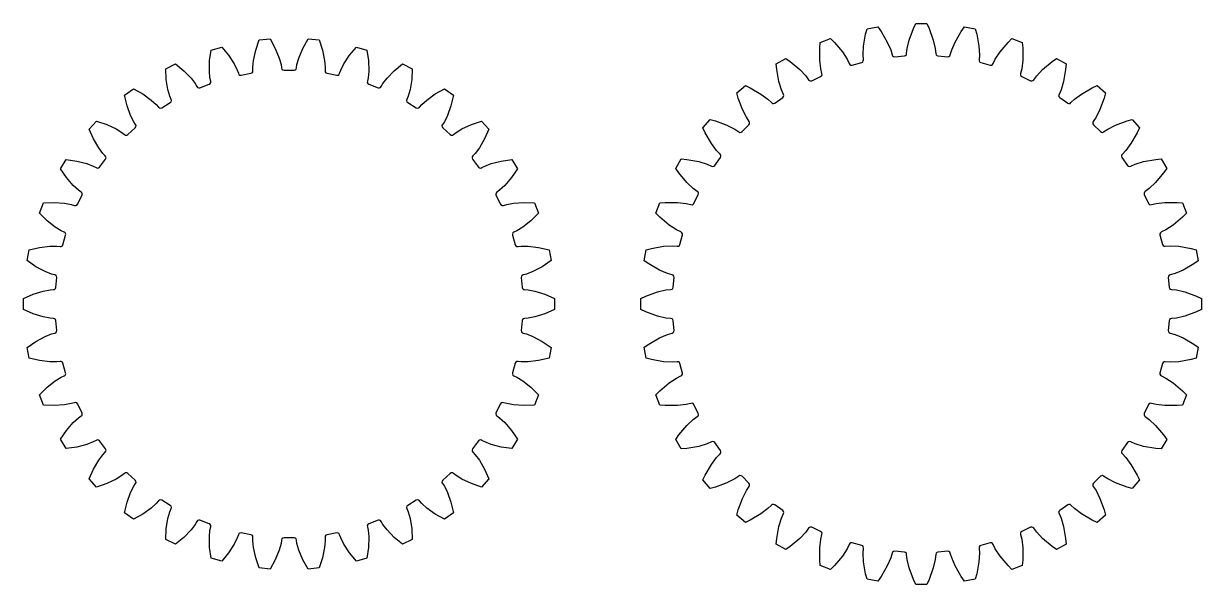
# Model space of a CAD drawing. Header units: metres. Extents: x 3906 to 4789, y 859 to 1465.
# Drawn here: x 4252.8 to 4316.7, y 859 to 889.5 of the extents above; entities that cross this region are included whole.
import ezdxf

# ---------------------------------------------------------------- set-up
doc = ezdxf.new("R2010")
doc.units = ezdxf.units.M

msp = doc.modelspace()

# ---------------------------------------------------------------- linework, layer by layer
at = {"layer": 'GROUP0'}
for p, q in [((4298.49, 888.889), (4298.567, 889.173)), ((4298.567, 889.173), (4299.159, 889.277)), ((4299.159, 889.277), (4299.328, 889.036)), ((4299.328, 889.036), (4299.665, 888.457)), ((4300.85, 888.557), (4301.082, 889.192)), ((4301.082, 889.192), (4301.206, 889.457)), ((4301.206, 889.457), (4301.807, 889.457)), ((4301.807, 889.457), (4301.931, 889.192)), ((4301.931, 889.192), (4302.161, 888.557)), ((4303.346, 888.457), (4303.683, 889.036)), ((4303.683, 889.036), (4303.851, 889.277)), ((4303.851, 889.277), (4304.444, 889.173)), ((4304.444, 889.173), (4304.52, 888.889)), ((4265.373, 888.011), (4265.555, 888.566)), ((4265.555, 888.566), (4266.15, 888.623)), ((4266.15, 888.623), (4266.432, 888.111)), ((4267.933, 888.111), (4268.215, 888.623)), ((4268.215, 888.623), (4268.81, 888.566)), ((4268.81, 888.566), (4268.992, 888.011)), ((4295.994, 888.144), (4296.018, 888.438)), ((4296.018, 888.438), (4296.585, 888.642)), ((4296.585, 888.642), (4296.793, 888.434)), ((4296.793, 888.434), (4297.225, 887.921)), ((4298.374, 888.229), (4298.49, 888.889)), ((4299.665, 888.457), (4299.849, 888.026)), ((4300.743, 888.102), (4300.85, 888.557)), ((4302.161, 888.557), (4302.267, 888.102)), ((4303.162, 888.026), (4303.346, 888.457)), ((4304.52, 888.889), (4304.639, 888.229)), ((4305.786, 887.921), (4306.22, 888.434)), ((4306.22, 888.434), (4306.426, 888.642)), ((4306.426, 888.642), (4306.993, 888.438)), ((4306.993, 888.438), (4307.017, 888.144)), ((4262.87, 887.447), (4262.948, 888.02)), ((4262.948, 888.02), (4263.525, 888.186)), ((4263.525, 888.186), (4263.894, 887.737)), ((4263.894, 887.737), (4264.205, 887.266)), ((4265.253, 887.462), (4265.373, 888.011)), ((4266.432, 888.111), (4266.65, 887.589)), ((4267.714, 887.589), (4267.933, 888.111)), ((4268.992, 888.011), (4269.111, 887.462)), ((4270.158, 887.266), (4270.468, 887.737)), ((4270.468, 887.737), (4270.839, 888.186)), ((4270.839, 888.186), (4271.414, 888.02)), ((4271.414, 888.02), (4271.493, 887.447)), ((4295.994, 887.471), (4295.994, 888.144)), ((4297.225, 887.921), (4297.48, 887.527)), ((4298.348, 887.761), (4298.374, 888.229)), ((4298.365, 887.49), (4298.348, 887.761)), ((4299.849, 888.026), (4299.925, 887.765)), ((4299.925, 887.765), (4299.948, 887.708)), ((4299.948, 887.708), (4300.001, 887.666)), ((4300.001, 887.666), (4300.065, 887.656)), ((4300.065, 887.656), (4300.596, 887.704)), ((4300.596, 887.704), (4300.657, 887.723)), ((4300.657, 887.723), (4300.7, 887.77)), ((4300.7, 887.77), (4300.715, 887.836)), ((4300.715, 887.836), (4300.743, 888.102)), ((4302.267, 888.102), (4302.298, 887.836)), ((4302.298, 887.836), (4302.31, 887.77)), ((4302.31, 887.77), (4302.353, 887.723)), ((4302.353, 887.723), (4302.416, 887.704)), ((4302.416, 887.704), (4302.946, 887.656)), ((4302.946, 887.656), (4303.012, 887.666)), ((4303.012, 887.666), (4303.062, 887.708)), ((4303.062, 887.708), (4303.086, 887.765)), ((4303.086, 887.765), (4303.162, 888.026)), ((4304.639, 888.229), (4304.662, 887.761)), ((4304.662, 887.761), (4304.646, 887.49)), ((4305.53, 887.527), (4305.786, 887.921)), ((4307.017, 888.144), (4307.019, 887.471)), ((4260.487, 887.01), (4261.025, 887.276)), ((4261.025, 887.276), (4261.472, 886.901)), ((4262.856, 886.882), (4262.87, 887.447)), ((4264.205, 887.266), (4264.371, 886.93)), ((4265.218, 887.086), (4265.253, 887.462)), ((4265.222, 886.907), (4265.218, 887.086)), ((4266.65, 887.589), (4266.752, 887.229)), ((4266.752, 887.229), (4266.781, 887.048)), ((4266.781, 887.048), (4266.799, 886.987)), ((4267.564, 886.987), (4267.584, 887.048)), ((4267.584, 887.048), (4267.613, 887.229)), ((4267.613, 887.229), (4267.714, 887.589)), ((4269.111, 887.462), (4269.147, 887.086)), ((4269.147, 887.086), (4269.141, 886.907)), ((4269.993, 886.93), (4270.158, 887.266)), ((4271.493, 887.447), (4271.507, 886.882)), ((4272.893, 886.901), (4273.338, 887.276)), ((4273.338, 887.276), (4273.876, 887.01)), ((4293.637, 887.267), (4294.159, 887.57)), ((4293.663, 886.973), (4293.637, 887.267)), ((4294.159, 887.57), (4294.398, 887.4)), ((4294.398, 887.4), (4294.915, 886.968)), ((4296.049, 887.007), (4295.994, 887.471)), ((4297.48, 887.527), (4297.601, 887.286)), ((4297.601, 887.286), (4297.635, 887.229)), ((4297.635, 887.229), (4297.692, 887.2)), ((4297.692, 887.2), (4297.758, 887.2)), ((4297.758, 887.2), (4298.273, 887.339)), ((4298.273, 887.339), (4298.33, 887.372)), ((4298.33, 887.372), (4298.363, 887.429)), ((4298.363, 887.429), (4298.365, 887.49)), ((4304.646, 887.49), (4304.648, 887.429)), ((4304.648, 887.429), (4304.681, 887.372)), ((4304.681, 887.372), (4304.741, 887.339)), ((4304.741, 887.339), (4305.255, 887.2)), ((4305.255, 887.2), (4305.319, 887.2)), ((4305.319, 887.2), (4305.375, 887.229)), ((4305.375, 887.229), (4305.411, 887.286)), ((4305.411, 887.286), (4305.53, 887.527)), ((4307.019, 887.471), (4306.962, 887.007)), ((4308.098, 886.968), (4308.612, 887.4)), ((4308.612, 887.4), (4308.851, 887.57)), ((4308.851, 887.57), (4309.376, 887.267)), ((4309.376, 887.267), (4309.347, 886.973)), ((4260.519, 886.427), (4260.487, 887.01)), ((4260.607, 885.873), (4260.519, 886.427)), ((4261.472, 886.901), (4261.863, 886.499)), ((4261.863, 886.499), (4262.087, 886.199)), ((4262.891, 886.508), (4262.856, 886.882)), ((4262.929, 886.327), (4262.891, 886.508)), ((4264.371, 886.93), (4264.432, 886.759)), ((4264.432, 886.759), (4264.463, 886.697)), ((4264.463, 886.697), (4264.517, 886.665)), ((4264.517, 886.665), (4264.582, 886.66)), ((4264.582, 886.66), (4265.117, 886.764)), ((4265.117, 886.764), (4265.177, 886.787)), ((4265.177, 886.787), (4265.215, 886.84)), ((4265.215, 886.84), (4265.222, 886.907)), ((4266.799, 886.987), (4266.846, 886.944)), ((4266.846, 886.944), (4266.911, 886.93)), ((4266.911, 886.93), (4267.454, 886.93)), ((4267.454, 886.93), (4267.518, 886.944)), ((4267.518, 886.944), (4267.564, 886.987)), ((4269.141, 886.907), (4269.148, 886.84)), ((4269.148, 886.84), (4269.186, 886.787)), ((4269.186, 886.787), (4269.246, 886.764)), ((4269.246, 886.764), (4269.782, 886.66)), ((4269.782, 886.66), (4269.845, 886.665)), ((4269.845, 886.665), (4269.9, 886.697)), ((4269.9, 886.697), (4269.931, 886.759)), ((4269.931, 886.759), (4269.993, 886.93)), ((4271.472, 886.508), (4271.434, 886.327)), ((4271.507, 886.882), (4271.472, 886.508)), ((4272.275, 886.199), (4272.502, 886.499)), ((4272.502, 886.499), (4272.893, 886.901)), ((4273.846, 886.427), (4273.758, 885.873)), ((4273.876, 887.01), (4273.846, 886.427)), ((4293.78, 886.314), (4293.663, 886.973)), ((4294.915, 886.968), (4295.235, 886.627)), ((4295.235, 886.627), (4295.394, 886.409)), ((4295.394, 886.409), (4295.437, 886.362)), ((4295.562, 886.356), (4296.046, 886.58)), ((4296.046, 886.58), (4296.098, 886.622)), ((4296.112, 886.746), (4296.049, 887.007)), ((4296.098, 886.622), (4296.122, 886.679)), ((4296.122, 886.679), (4296.112, 886.746)), ((4306.9, 886.746), (4306.891, 886.679)), ((4306.891, 886.679), (4306.914, 886.622)), ((4306.962, 887.007), (4306.9, 886.746)), ((4306.914, 886.622), (4306.964, 886.58)), ((4306.964, 886.58), (4307.448, 886.356)), ((4307.573, 886.362), (4307.616, 886.409)), ((4307.616, 886.409), (4307.775, 886.627)), ((4307.775, 886.627), (4308.098, 886.968)), ((4309.347, 886.973), (4309.231, 886.314)), ((4258.256, 885.564), (4258.733, 885.925)), ((4258.733, 885.925), (4259.241, 885.64)), ((4260.709, 885.512), (4260.607, 885.873)), ((4262.087, 886.199), (4262.179, 886.039)), ((4262.179, 886.039), (4262.22, 885.986)), ((4262.22, 885.986), (4262.28, 885.963)), ((4262.28, 885.963), (4262.343, 885.972)), ((4262.343, 885.972), (4262.851, 886.171)), ((4262.851, 886.171), (4262.906, 886.204)), ((4262.906, 886.204), (4262.935, 886.266)), ((4262.935, 886.266), (4262.929, 886.327)), ((4271.434, 886.327), (4271.43, 886.266)), ((4271.43, 886.266), (4271.459, 886.204)), ((4271.459, 886.204), (4271.513, 886.171)), ((4271.513, 886.171), (4272.019, 885.972)), ((4272.019, 885.972), (4272.084, 885.963)), ((4272.084, 885.963), (4272.143, 885.986)), ((4272.143, 885.986), (4272.183, 886.039)), ((4272.183, 886.039), (4272.275, 886.199)), ((4273.758, 885.873), (4273.653, 885.512)), ((4275.124, 885.64), (4275.63, 885.925)), ((4275.63, 885.925), (4276.107, 885.564)), ((4291.494, 885.702), (4291.957, 886.09)), ((4291.957, 886.09), (4292.222, 885.968)), ((4292.222, 885.968), (4292.805, 885.632)), ((4293.915, 885.864), (4293.78, 886.314)), ((4294.021, 885.617), (4293.915, 885.864)), ((4295.437, 886.362), (4295.498, 886.343)), ((4295.498, 886.343), (4295.562, 886.356)), ((4307.448, 886.356), (4307.512, 886.343)), ((4307.512, 886.343), (4307.573, 886.362)), ((4309.096, 885.864), (4308.989, 885.617)), ((4309.231, 886.314), (4309.096, 885.864)), ((4310.208, 885.632), (4310.789, 885.968)), ((4310.789, 885.968), (4311.057, 886.09)), ((4311.057, 886.09), (4311.517, 885.702)), ((4258.392, 884.995), (4258.256, 885.564)), ((4259.241, 885.64), (4259.7, 885.308)), ((4259.7, 885.308), (4259.977, 885.057)), ((4260.271, 884.886), (4260.734, 885.171)), ((4260.779, 885.341), (4260.709, 885.512)), ((4260.734, 885.171), (4260.779, 885.218)), ((4260.796, 885.28), (4260.779, 885.341)), ((4260.779, 885.218), (4260.796, 885.28)), ((4273.585, 885.341), (4273.569, 885.28)), ((4273.569, 885.28), (4273.585, 885.218)), ((4273.653, 885.512), (4273.585, 885.341)), ((4273.585, 885.218), (4273.63, 885.171)), ((4273.63, 885.171), (4274.091, 884.886)), ((4274.386, 885.057), (4274.663, 885.308)), ((4274.663, 885.308), (4275.124, 885.64)), ((4276.107, 885.564), (4275.973, 884.995)), ((4291.572, 885.418), (4291.494, 885.702)), ((4291.8, 884.787), (4291.572, 885.418)), ((4292.805, 885.632), (4293.18, 885.351)), ((4293.18, 885.351), (4293.374, 885.166)), ((4293.374, 885.166), (4293.426, 885.124)), ((4293.426, 885.124), (4293.491, 885.115)), ((4293.491, 885.115), (4293.55, 885.138)), ((4293.55, 885.138), (4293.986, 885.447)), ((4293.986, 885.447), (4294.031, 885.493)), ((4294.043, 885.555), (4294.021, 885.617)), ((4294.031, 885.493), (4294.043, 885.555)), ((4308.989, 885.617), (4308.968, 885.555)), ((4308.968, 885.555), (4308.982, 885.493)), ((4308.982, 885.493), (4309.025, 885.447)), ((4309.025, 885.447), (4309.461, 885.138)), ((4309.461, 885.138), (4309.523, 885.115)), ((4309.523, 885.115), (4309.587, 885.124)), ((4309.587, 885.124), (4309.636, 885.166)), ((4309.636, 885.166), (4309.83, 885.351)), ((4309.83, 885.351), (4310.208, 885.632)), ((4311.441, 885.418), (4311.211, 884.787)), ((4311.517, 885.702), (4311.441, 885.418)), ((4258.582, 884.464), (4258.392, 884.995)), ((4258.747, 884.132), (4258.582, 884.464)), ((4259.977, 885.057), (4260.095, 884.919)), ((4260.095, 884.919), (4260.145, 884.877)), ((4260.145, 884.877), (4260.21, 884.862)), ((4260.21, 884.862), (4260.271, 884.886)), ((4274.091, 884.886), (4274.154, 884.862)), ((4274.154, 884.862), (4274.217, 884.877)), ((4274.217, 884.877), (4274.267, 884.919)), ((4274.267, 884.919), (4274.386, 885.057)), ((4275.783, 884.464), (4275.616, 884.132)), ((4275.973, 884.995), (4275.783, 884.464)), ((4292.013, 884.37), (4291.8, 884.787)), ((4311.211, 884.787), (4311, 884.37)), ((4256.326, 883.73), (4256.732, 884.17)), ((4256.732, 884.17), (4257.282, 883.986)), ((4257.282, 883.986), (4257.795, 883.748)), ((4258.85, 883.975), (4258.747, 884.132)), ((4258.834, 883.8), (4258.872, 883.852)), ((4258.877, 883.919), (4258.85, 883.975)), ((4258.872, 883.852), (4258.877, 883.919)), ((4275.515, 883.975), (4275.486, 883.919)), ((4275.486, 883.919), (4275.491, 883.852)), ((4275.491, 883.852), (4275.529, 883.8)), ((4275.616, 884.132), (4275.515, 883.975)), ((4276.57, 883.748), (4277.082, 883.986)), ((4277.082, 883.986), (4277.634, 884.17)), ((4277.634, 884.17), (4278.037, 883.73)), ((4289.657, 883.791), (4290.043, 884.251)), ((4290.043, 884.251), (4290.328, 884.175)), ((4290.328, 884.175), (4290.958, 883.948)), ((4290.958, 883.948), (4291.378, 883.734)), ((4291.778, 883.592), (4292.155, 883.967)), ((4292.16, 884.147), (4292.013, 884.37)), ((4292.155, 883.967), (4292.189, 884.024)), ((4292.191, 884.09), (4292.16, 884.147)), ((4292.189, 884.024), (4292.191, 884.09)), ((4310.85, 884.147), (4310.819, 884.09)), ((4310.819, 884.09), (4310.821, 884.024)), ((4310.821, 884.024), (4310.855, 883.967)), ((4311, 884.37), (4310.85, 884.147)), ((4310.855, 883.967), (4311.232, 883.592)), ((4311.632, 883.734), (4312.053, 883.948)), ((4312.053, 883.948), (4312.683, 884.175)), ((4312.683, 884.175), (4312.968, 884.251)), ((4312.968, 884.251), (4313.356, 883.791)), ((4256.563, 883.198), (4256.326, 883.73)), ((4256.849, 882.71), (4256.563, 883.198)), ((4257.795, 883.748), (4258.111, 883.549)), ((4258.111, 883.549), (4258.254, 883.435)), ((4258.254, 883.435), (4258.312, 883.402)), ((4258.312, 883.402), (4258.375, 883.402)), ((4258.375, 883.402), (4258.431, 883.435)), ((4258.431, 883.435), (4258.834, 883.8)), ((4275.529, 883.8), (4275.932, 883.435)), ((4275.932, 883.435), (4275.989, 883.402)), ((4275.989, 883.402), (4276.053, 883.402)), ((4276.053, 883.402), (4276.109, 883.435)), ((4276.109, 883.435), (4276.252, 883.549)), ((4276.252, 883.549), (4276.57, 883.748)), ((4277.801, 883.198), (4277.516, 882.71)), ((4278.037, 883.73), (4277.801, 883.198)), ((4289.782, 883.526), (4289.657, 883.791)), ((4290.116, 882.943), (4289.782, 883.526)), ((4291.378, 883.734), (4291.601, 883.587)), ((4291.601, 883.587), (4291.657, 883.554)), ((4291.657, 883.554), (4291.724, 883.559)), ((4291.724, 883.559), (4291.778, 883.592)), ((4311.232, 883.592), (4311.289, 883.559)), ((4311.289, 883.559), (4311.353, 883.554)), ((4311.353, 883.554), (4311.41, 883.587)), ((4311.41, 883.587), (4311.632, 883.734)), ((4313.23, 883.526), (4312.894, 882.943)), ((4313.356, 883.791), (4313.23, 883.526)), ((4257.076, 882.411), (4256.849, 882.71)), ((4277.516, 882.71), (4277.29, 882.411)), ((4290.399, 882.567), (4290.116, 882.943)), ((4290.584, 882.373), (4290.399, 882.567)), ((4312.614, 882.567), (4312.429, 882.373)), ((4312.894, 882.943), (4312.614, 882.567)), ((4254.769, 881.571), (4255.084, 882.084)), ((4255.084, 882.084), (4255.66, 881.998)), ((4255.66, 881.998), (4256.206, 881.861)), ((4256.893, 881.666), (4257.22, 882.103)), ((4257.202, 882.278), (4257.076, 882.411)), ((4257.24, 882.226), (4257.202, 882.278)), ((4257.22, 882.103), (4257.246, 882.164)), ((4257.246, 882.164), (4257.24, 882.226)), ((4277.125, 882.226), (4277.117, 882.164)), ((4277.117, 882.164), (4277.143, 882.103)), ((4277.163, 882.278), (4277.125, 882.226)), ((4277.143, 882.103), (4277.47, 881.666)), ((4277.29, 882.411), (4277.163, 882.278)), ((4278.159, 881.861), (4278.706, 881.998)), ((4278.706, 881.998), (4279.28, 882.084)), ((4279.28, 882.084), (4279.595, 881.571)), ((4288.177, 881.586), (4288.478, 882.113)), ((4288.478, 882.113), (4288.772, 882.084)), ((4288.772, 882.084), (4289.434, 881.966)), ((4289.434, 881.966), (4289.884, 881.833)), ((4290.304, 881.761), (4290.609, 882.198)), ((4290.624, 882.321), (4290.584, 882.373)), ((4290.609, 882.198), (4290.633, 882.259)), ((4290.633, 882.259), (4290.624, 882.321)), ((4312.389, 882.321), (4312.38, 882.259)), ((4312.38, 882.259), (4312.403, 882.198)), ((4312.429, 882.373), (4312.389, 882.321)), ((4312.403, 882.198), (4312.709, 881.761)), ((4313.128, 881.833), (4313.577, 881.966)), ((4313.577, 881.966), (4314.238, 882.084)), ((4314.238, 882.084), (4314.533, 882.113)), ((4314.533, 882.113), (4314.833, 881.586)), ((4255.098, 881.097), (4254.769, 881.571)), ((4256.206, 881.861), (4256.556, 881.723)), ((4256.556, 881.723), (4256.717, 881.639)), ((4256.717, 881.639), (4256.779, 881.614)), ((4256.779, 881.614), (4256.843, 881.628)), ((4256.843, 881.628), (4256.893, 881.666)), ((4277.47, 881.666), (4277.52, 881.628)), ((4277.52, 881.628), (4277.587, 881.614)), ((4277.587, 881.614), (4277.646, 881.639)), ((4277.646, 881.639), (4277.81, 881.723)), ((4277.81, 881.723), (4278.159, 881.861)), ((4279.595, 881.571), (4279.265, 881.097)), ((4288.348, 881.35), (4288.177, 881.586)), ((4288.78, 880.832), (4288.348, 881.35)), ((4289.884, 881.833), (4290.128, 881.724)), ((4290.128, 881.724), (4290.19, 881.704)), ((4290.19, 881.704), (4290.254, 881.719)), ((4290.254, 881.719), (4290.304, 881.761)), ((4312.709, 881.761), (4312.757, 881.719)), ((4312.757, 881.719), (4312.821, 881.704)), ((4312.821, 881.704), (4312.882, 881.724)), ((4312.882, 881.724), (4313.128, 881.833)), ((4314.662, 881.35), (4314.234, 880.832)), ((4314.833, 881.586), (4314.662, 881.35)), ((4255.468, 880.666), (4255.098, 881.097)), ((4255.745, 880.415), (4255.468, 880.666)), ((4278.895, 880.666), (4278.618, 880.415)), ((4279.265, 881.097), (4278.895, 880.666)), ((4289.121, 880.509), (4288.78, 880.832)), ((4314.234, 880.832), (4313.889, 880.509)), ((4255.703, 879.651), (4255.945, 880.14)), ((4255.896, 880.31), (4255.745, 880.415)), ((4255.942, 880.263), (4255.896, 880.31)), ((4255.959, 880.201), (4255.942, 880.263)), ((4255.945, 880.14), (4255.959, 880.201)), ((4278.42, 880.263), (4278.405, 880.201)), ((4278.405, 880.201), (4278.419, 880.14)), ((4278.419, 880.14), (4278.66, 879.651)), ((4278.469, 880.31), (4278.42, 880.263)), ((4278.618, 880.415), (4278.469, 880.31)), ((4289.337, 880.353), (4289.121, 880.509)), ((4289.168, 879.7), (4289.394, 880.183)), ((4289.387, 880.311), (4289.337, 880.353)), ((4289.405, 880.249), (4289.387, 880.311)), ((4289.394, 880.183), (4289.405, 880.249)), ((4313.627, 880.311), (4313.605, 880.249)), ((4313.605, 880.249), (4313.619, 880.183)), ((4313.619, 880.183), (4313.845, 879.7)), ((4313.674, 880.353), (4313.627, 880.311)), ((4313.889, 880.509), (4313.674, 880.353)), ((4253.631, 879.168), (4253.849, 879.727)), ((4253.849, 879.727), (4254.429, 879.751)), ((4254.429, 879.751), (4254.993, 879.713)), ((4254.993, 879.713), (4255.362, 879.646)), ((4255.362, 879.646), (4255.538, 879.59)), ((4255.538, 879.59), (4255.601, 879.58)), ((4255.601, 879.58), (4255.66, 879.604)), ((4255.66, 879.604), (4255.703, 879.651)), ((4278.66, 879.651), (4278.704, 879.604)), ((4278.704, 879.604), (4278.763, 879.58)), ((4278.763, 879.58), (4278.828, 879.59)), ((4278.828, 879.59), (4279.003, 879.646)), ((4279.003, 879.646), (4279.37, 879.713)), ((4279.37, 879.713), (4279.934, 879.751)), ((4279.934, 879.751), (4280.516, 879.727)), ((4280.516, 879.727), (4280.732, 879.168)), ((4287.103, 879.164), (4287.31, 879.727)), ((4287.31, 879.727), (4287.603, 879.751)), ((4287.603, 879.751), (4288.277, 879.756)), ((4288.277, 879.756), (4288.741, 879.7)), ((4288.741, 879.7), (4289.002, 879.637)), ((4289.002, 879.637), (4289.066, 879.628)), ((4289.066, 879.628), (4289.128, 879.652)), ((4289.128, 879.652), (4289.168, 879.7)), ((4313.845, 879.7), (4313.885, 879.652)), ((4313.885, 879.652), (4313.944, 879.628)), ((4313.944, 879.628), (4314.008, 879.637)), ((4314.008, 879.637), (4314.269, 879.7)), ((4314.269, 879.7), (4314.736, 879.756)), ((4314.736, 879.756), (4315.408, 879.751)), ((4315.408, 879.751), (4315.701, 879.727)), ((4315.701, 879.727), (4315.907, 879.164)), ((4254.046, 878.759), (4253.631, 879.168)), ((4254.487, 878.404), (4254.046, 878.759)), ((4280.319, 878.759), (4279.878, 878.404)), ((4280.732, 879.168), (4280.319, 878.759)), ((4287.313, 878.955), (4287.103, 879.164)), ((4287.828, 878.523), (4287.313, 878.955)), ((4315.698, 878.955), (4315.184, 878.523)), ((4315.907, 879.164), (4315.698, 878.955)), ((4254.804, 878.209), (4254.487, 878.404)), ((4254.971, 878.134), (4254.804, 878.209)), ((4255.025, 878.095), (4254.971, 878.134)), ((4255.055, 878.039), (4255.025, 878.095)), ((4279.339, 878.095), (4279.307, 878.039)), ((4279.394, 878.134), (4279.339, 878.095)), ((4279.559, 878.209), (4279.394, 878.134)), ((4279.878, 878.404), (4279.559, 878.209)), ((4288.22, 878.267), (4287.828, 878.523)), ((4288.459, 878.149), (4288.22, 878.267)), ((4288.516, 878.111), (4288.459, 878.149)), ((4288.547, 878.054), (4288.516, 878.111)), ((4314.494, 878.111), (4314.463, 878.054)), ((4314.551, 878.149), (4314.494, 878.111)), ((4314.791, 878.267), (4314.551, 878.149)), ((4315.184, 878.523), (4314.791, 878.267)), ((4254.874, 877.394), (4254.904, 877.451)), ((4254.904, 877.451), (4255.053, 877.972)), ((4255.053, 877.972), (4255.055, 878.039)), ((4279.307, 878.039), (4279.311, 877.972)), ((4279.311, 877.972), (4279.461, 877.451)), ((4279.461, 877.451), (4279.492, 877.394)), ((4288.376, 877.418), (4288.407, 877.475)), ((4288.407, 877.475), (4288.544, 877.992)), ((4288.544, 877.992), (4288.547, 878.054)), ((4314.463, 878.054), (4314.466, 877.992)), ((4314.466, 877.992), (4314.603, 877.475)), ((4314.603, 877.475), (4314.634, 877.418)), ((4252.958, 876.593), (4253.067, 877.181)), ((4253.067, 877.181), (4253.634, 877.314)), ((4253.634, 877.314), (4254.195, 877.38)), ((4254.195, 877.38), (4254.569, 877.38)), ((4254.569, 877.38), (4254.75, 877.361)), ((4254.75, 877.361), (4254.816, 877.361)), ((4254.816, 877.361), (4254.874, 877.394)), ((4279.492, 877.394), (4279.547, 877.361)), ((4279.547, 877.361), (4279.614, 877.361)), ((4279.614, 877.361), (4279.794, 877.38)), ((4279.794, 877.38), (4280.168, 877.38)), ((4280.168, 877.38), (4280.731, 877.314)), ((4280.731, 877.314), (4281.298, 877.181)), ((4281.298, 877.181), (4281.407, 876.593)), ((4286.468, 876.588), (4286.572, 877.181)), ((4286.572, 877.181), (4286.859, 877.257)), ((4286.859, 877.257), (4287.521, 877.375)), ((4287.521, 877.375), (4287.987, 877.399)), ((4287.987, 877.399), (4288.255, 877.38)), ((4288.255, 877.38), (4288.322, 877.384)), ((4288.322, 877.384), (4288.376, 877.418)), ((4314.634, 877.418), (4314.691, 877.384)), ((4314.691, 877.384), (4314.755, 877.38)), ((4314.755, 877.38), (4315.023, 877.399)), ((4315.023, 877.399), (4315.493, 877.375)), ((4315.493, 877.375), (4316.154, 877.257)), ((4316.154, 877.257), (4316.439, 877.181)), ((4316.439, 877.181), (4316.543, 876.588)), ((4253.438, 876.266), (4252.958, 876.593)), ((4253.937, 876), (4253.438, 876.266)), ((4280.925, 876.266), (4280.427, 876)), ((4281.407, 876.593), (4280.925, 876.266)), ((4286.71, 876.418), (4286.468, 876.588)), ((4287.293, 876.081), (4286.71, 876.418)), ((4316.301, 876.418), (4315.72, 876.081)), ((4316.543, 876.588), (4316.301, 876.418)), ((4254.286, 875.868), (4253.937, 876)), ((4254.463, 875.82), (4254.286, 875.868)), ((4254.525, 875.796), (4254.463, 875.82)), ((4254.522, 875.141), (4254.572, 875.682)), ((4254.564, 875.744), (4254.525, 875.796)), ((4254.572, 875.682), (4254.564, 875.744)), ((4279.798, 875.744), (4279.793, 875.682)), ((4279.793, 875.682), (4279.841, 875.141)), ((4279.839, 875.796), (4279.798, 875.744)), ((4279.9, 875.82), (4279.839, 875.796)), ((4280.079, 875.868), (4279.9, 875.82)), ((4280.427, 876), (4280.079, 875.868)), ((4287.724, 875.896), (4287.293, 876.081)), ((4287.98, 875.821), (4287.724, 875.896)), ((4288.042, 875.797), (4287.98, 875.821)), ((4288.082, 875.749), (4288.042, 875.797)), ((4288.044, 875.152), (4288.092, 875.682)), ((4288.092, 875.682), (4288.082, 875.749)), ((4314.93, 875.749), (4314.921, 875.682)), ((4314.921, 875.682), (4314.967, 875.152)), ((4314.971, 875.797), (4314.93, 875.749)), ((4315.03, 875.821), (4314.971, 875.797)), ((4315.289, 875.896), (4315.03, 875.821)), ((4315.72, 876.081), (4315.289, 875.896)), ((4253.299, 874.772), (4253.84, 874.943)), ((4253.84, 874.943), (4254.206, 875.009)), ((4254.206, 875.009), (4254.39, 875.023)), ((4254.39, 875.023), (4254.454, 875.032)), ((4254.454, 875.032), (4254.504, 875.075)), ((4254.504, 875.075), (4254.522, 875.141)), ((4279.841, 875.141), (4279.862, 875.075)), ((4279.862, 875.075), (4279.911, 875.032)), ((4279.911, 875.032), (4279.975, 875.023)), ((4279.975, 875.023), (4280.157, 875.009)), ((4280.157, 875.009), (4280.525, 874.943)), ((4280.525, 874.943), (4281.064, 874.772)), ((4286.558, 874.668), (4287.189, 874.896)), ((4287.189, 874.896), (4287.646, 875.005)), ((4287.646, 875.005), (4287.912, 875.033)), ((4287.912, 875.033), (4287.976, 875.048)), ((4287.976, 875.048), (4288.023, 875.09)), ((4288.023, 875.09), (4288.044, 875.152)), ((4314.967, 875.152), (4314.987, 875.09)), ((4314.987, 875.09), (4315.034, 875.048)), ((4315.034, 875.048), (4315.099, 875.033)), ((4315.099, 875.033), (4315.365, 875.005)), ((4315.365, 875.005), (4315.822, 874.896)), ((4315.822, 874.896), (4316.456, 874.668)), ((4252.768, 874.54), (4253.299, 874.772)), ((4252.768, 873.942), (4252.768, 874.54)), ((4281.064, 874.772), (4281.598, 874.54)), ((4281.598, 874.54), (4281.598, 873.942)), ((4286.29, 874.545), (4286.558, 874.668)), ((4286.29, 873.942), (4286.29, 874.545)), ((4316.456, 874.668), (4316.721, 874.545)), ((4316.721, 874.545), (4316.721, 873.942)), ((4253.299, 873.71), (4252.768, 873.942)), ((4253.84, 873.539), (4253.299, 873.71)), ((4281.064, 873.71), (4280.525, 873.539)), ((4281.598, 873.942), (4281.064, 873.71)), ((4286.558, 873.82), (4286.29, 873.942)), ((4287.189, 873.587), (4286.558, 873.82)), ((4316.456, 873.82), (4315.822, 873.587)), ((4316.721, 873.942), (4316.456, 873.82)), ((4254.206, 873.468), (4253.84, 873.539)), ((4254.39, 873.458), (4254.206, 873.468)), ((4254.454, 873.443), (4254.39, 873.458)), ((4254.504, 873.401), (4254.454, 873.443)), ((4254.522, 873.34), (4254.504, 873.401)), ((4254.572, 872.8), (4254.522, 873.34)), ((4279.841, 873.34), (4279.793, 872.8)), ((4279.862, 873.401), (4279.841, 873.34)), ((4279.911, 873.443), (4279.862, 873.401)), ((4279.975, 873.458), (4279.911, 873.443)), ((4280.157, 873.468), (4279.975, 873.458)), ((4280.525, 873.539), (4280.157, 873.468)), ((4287.646, 873.477), (4287.189, 873.587)), ((4287.912, 873.45), (4287.646, 873.477)), ((4287.976, 873.435), (4287.912, 873.45)), ((4288.023, 873.392), (4287.976, 873.435)), ((4288.044, 873.331), (4288.023, 873.392)), ((4288.092, 872.8), (4288.044, 873.331)), ((4314.967, 873.331), (4314.921, 872.8)), ((4314.987, 873.392), (4314.967, 873.331)), ((4315.034, 873.435), (4314.987, 873.392)), ((4315.099, 873.45), (4315.034, 873.435)), ((4315.365, 873.477), (4315.099, 873.45)), ((4315.822, 873.587), (4315.365, 873.477)), ((4253.438, 872.212), (4253.937, 872.477)), ((4253.937, 872.477), (4254.286, 872.614)), ((4254.286, 872.614), (4254.463, 872.657)), ((4254.463, 872.657), (4254.525, 872.68)), ((4254.525, 872.68), (4254.564, 872.733)), ((4254.564, 872.733), (4254.572, 872.8)), ((4279.793, 872.8), (4279.798, 872.733)), ((4279.798, 872.733), (4279.839, 872.68)), ((4279.839, 872.68), (4279.9, 872.657)), ((4279.9, 872.657), (4280.079, 872.614)), ((4280.079, 872.614), (4280.427, 872.477)), ((4280.427, 872.477), (4280.925, 872.212)), ((4286.71, 872.065), (4287.293, 872.402)), ((4287.293, 872.402), (4287.724, 872.586)), ((4287.724, 872.586), (4287.98, 872.662)), ((4287.98, 872.662), (4288.042, 872.686)), ((4288.042, 872.686), (4288.082, 872.738)), ((4288.082, 872.738), (4288.092, 872.8)), ((4314.921, 872.8), (4314.93, 872.738)), ((4314.93, 872.738), (4314.971, 872.686)), ((4314.971, 872.686), (4315.03, 872.662)), ((4315.03, 872.662), (4315.289, 872.586)), ((4315.289, 872.586), (4315.72, 872.402)), ((4315.72, 872.402), (4316.301, 872.065)), ((4252.958, 871.884), (4253.438, 872.212)), ((4253.067, 871.295), (4252.958, 871.884)), ((4280.925, 872.212), (4281.407, 871.884)), ((4281.407, 871.884), (4281.298, 871.295)), ((4286.468, 871.893), (4286.71, 872.065)), ((4286.572, 871.301), (4286.468, 871.893)), ((4316.301, 872.065), (4316.543, 871.893)), ((4316.543, 871.893), (4316.439, 871.301)), ((4253.634, 871.168), (4253.067, 871.295)), ((4254.195, 871.097), (4253.634, 871.168)), ((4254.569, 871.097), (4254.195, 871.097)), ((4254.75, 871.12), (4254.569, 871.097)), ((4254.816, 871.12), (4254.75, 871.12)), ((4254.874, 871.087), (4254.816, 871.12)), ((4254.904, 871.031), (4254.874, 871.087)), ((4279.492, 871.087), (4279.461, 871.031)), ((4279.547, 871.12), (4279.492, 871.087)), ((4279.614, 871.12), (4279.547, 871.12)), ((4279.794, 871.097), (4279.614, 871.12)), ((4280.168, 871.097), (4279.794, 871.097)), ((4280.731, 871.168), (4280.168, 871.097)), ((4281.298, 871.295), (4280.731, 871.168)), ((4286.859, 871.226), (4286.572, 871.301)), ((4287.521, 871.111), (4286.859, 871.226)), ((4287.987, 871.084), (4287.521, 871.111)), ((4288.255, 871.102), (4287.987, 871.084)), ((4288.322, 871.097), (4288.255, 871.102)), ((4288.376, 871.064), (4288.322, 871.097)), ((4288.407, 871.006), (4288.376, 871.064)), ((4314.634, 871.064), (4314.603, 871.006)), ((4314.691, 871.097), (4314.634, 871.064)), ((4314.755, 871.102), (4314.691, 871.097)), ((4315.023, 871.084), (4314.755, 871.102)), ((4315.493, 871.111), (4315.023, 871.084)), ((4316.154, 871.226), (4315.493, 871.111)), ((4316.439, 871.301), (4316.154, 871.226)), ((4255.053, 870.504), (4254.904, 871.031)), ((4255.025, 870.381), (4255.055, 870.443)), ((4255.055, 870.443), (4255.053, 870.504)), ((4279.311, 870.504), (4279.307, 870.443)), ((4279.307, 870.443), (4279.339, 870.381)), ((4279.461, 871.031), (4279.311, 870.504)), ((4288.544, 870.496), (4288.407, 871.006)), ((4288.516, 870.372), (4288.547, 870.429)), ((4288.547, 870.429), (4288.544, 870.496)), ((4314.466, 870.496), (4314.463, 870.429)), ((4314.463, 870.429), (4314.494, 870.372)), ((4314.603, 871.006), (4314.466, 870.496)), ((4254.046, 869.722), (4254.487, 870.072)), ((4254.487, 870.072), (4254.804, 870.272)), ((4254.804, 870.272), (4254.971, 870.348)), ((4254.971, 870.348), (4255.025, 870.381)), ((4279.339, 870.381), (4279.394, 870.348)), ((4279.394, 870.348), (4279.559, 870.272)), ((4279.559, 870.272), (4279.878, 870.072)), ((4279.878, 870.072), (4280.319, 869.722)), ((4287.313, 869.527), (4287.828, 869.959)), ((4287.828, 869.959), (4288.22, 870.215)), ((4288.22, 870.215), (4288.459, 870.338)), ((4288.459, 870.338), (4288.516, 870.372)), ((4314.494, 870.372), (4314.551, 870.338)), ((4314.551, 870.338), (4314.791, 870.215)), ((4314.791, 870.215), (4315.184, 869.959)), ((4315.184, 869.959), (4315.698, 869.527)), ((4253.631, 869.314), (4254.046, 869.722)), ((4253.849, 868.755), (4253.631, 869.314)), ((4280.319, 869.722), (4280.732, 869.314)), ((4280.732, 869.314), (4280.516, 868.755)), ((4287.103, 869.319), (4287.313, 869.527)), ((4287.31, 868.755), (4287.103, 869.319)), ((4315.698, 869.527), (4315.907, 869.319)), ((4315.907, 869.319), (4315.701, 868.755)), ((4254.429, 868.731), (4253.849, 868.755)), ((4254.993, 868.764), (4254.429, 868.731)), ((4255.362, 868.835), (4254.993, 868.764)), ((4255.538, 868.887), (4255.362, 868.835)), ((4255.601, 868.902), (4255.538, 868.887)), ((4255.66, 868.877), (4255.601, 868.902)), ((4255.703, 868.826), (4255.66, 868.877)), ((4255.945, 868.341), (4255.703, 868.826)), ((4278.66, 868.826), (4278.419, 868.341)), ((4278.704, 868.877), (4278.66, 868.826)), ((4278.763, 868.902), (4278.704, 868.877)), ((4278.828, 868.887), (4278.763, 868.902)), ((4279.003, 868.835), (4278.828, 868.887)), ((4279.37, 868.764), (4279.003, 868.835)), ((4279.934, 868.731), (4279.37, 868.764)), ((4280.516, 868.755), (4279.934, 868.731)), ((4287.603, 868.731), (4287.31, 868.755)), ((4288.277, 868.726), (4287.603, 868.731)), ((4288.741, 868.783), (4288.277, 868.726)), ((4289.002, 868.85), (4288.741, 868.783)), ((4289.066, 868.859), (4289.002, 868.85)), ((4289.128, 868.836), (4289.066, 868.859)), ((4289.168, 868.783), (4289.128, 868.836)), ((4289.394, 868.3), (4289.168, 868.783)), ((4313.845, 868.783), (4313.619, 868.3)), ((4313.885, 868.836), (4313.845, 868.783)), ((4313.944, 868.859), (4313.885, 868.836)), ((4314.008, 868.85), (4313.944, 868.859)), ((4314.269, 868.783), (4314.008, 868.85)), ((4314.736, 868.726), (4314.269, 868.783)), ((4315.408, 868.731), (4314.736, 868.726)), ((4315.701, 868.755), (4315.408, 868.731)), ((4255.468, 867.811), (4255.745, 868.062)), ((4255.745, 868.062), (4255.896, 868.171)), ((4255.896, 868.171), (4255.942, 868.214)), ((4255.942, 868.214), (4255.959, 868.275)), ((4255.959, 868.275), (4255.945, 868.341)), ((4278.419, 868.341), (4278.405, 868.275)), ((4278.405, 868.275), (4278.42, 868.214)), ((4278.42, 868.214), (4278.469, 868.171)), ((4278.469, 868.171), (4278.618, 868.062)), ((4278.618, 868.062), (4278.895, 867.811)), ((4288.78, 867.65), (4289.121, 867.973)), ((4289.121, 867.973), (4289.337, 868.129)), ((4289.337, 868.129), (4289.387, 868.172)), ((4289.387, 868.172), (4289.405, 868.233)), ((4289.405, 868.233), (4289.394, 868.3)), ((4313.619, 868.3), (4313.605, 868.233)), ((4313.605, 868.233), (4313.627, 868.172)), ((4313.627, 868.172), (4313.674, 868.129)), ((4313.674, 868.129), (4313.889, 867.973)), ((4313.889, 867.973), (4314.234, 867.65)), ((4254.769, 866.905), (4255.098, 867.384)), ((4255.098, 867.384), (4255.468, 867.811)), ((4278.895, 867.811), (4279.265, 867.384)), ((4279.265, 867.384), (4279.595, 866.905)), ((4288.348, 867.133), (4288.78, 867.65)), ((4314.234, 867.65), (4314.662, 867.133)), ((4255.084, 866.398), (4254.769, 866.905)), ((4256.206, 866.62), (4255.66, 866.479)), ((4256.556, 866.754), (4256.206, 866.62)), ((4256.717, 866.839), (4256.556, 866.754)), ((4256.779, 866.862), (4256.717, 866.839)), ((4256.843, 866.853), (4256.779, 866.862)), ((4256.893, 866.811), (4256.843, 866.853)), ((4257.22, 866.374), (4256.893, 866.811)), ((4277.47, 866.811), (4277.143, 866.374)), ((4277.52, 866.853), (4277.47, 866.811)), ((4277.587, 866.862), (4277.52, 866.853)), ((4277.646, 866.839), (4277.587, 866.862)), ((4277.81, 866.754), (4277.646, 866.839)), ((4278.159, 866.62), (4277.81, 866.754)), ((4278.706, 866.479), (4278.159, 866.62)), ((4279.595, 866.905), (4279.28, 866.398)), ((4288.177, 866.896), (4288.348, 867.133)), ((4288.478, 866.375), (4288.177, 866.896)), ((4289.884, 866.65), (4289.434, 866.517)), ((4290.128, 866.759), (4289.884, 866.65)), ((4290.19, 866.778), (4290.128, 866.759)), ((4290.254, 866.768), (4290.19, 866.778)), ((4290.304, 866.721), (4290.254, 866.768)), ((4290.609, 866.285), (4290.304, 866.721)), ((4312.709, 866.721), (4312.403, 866.285)), ((4312.757, 866.768), (4312.709, 866.721)), ((4312.821, 866.778), (4312.757, 866.768)), ((4312.882, 866.759), (4312.821, 866.778)), ((4313.128, 866.65), (4312.882, 866.759)), ((4313.577, 866.517), (4313.128, 866.65)), ((4314.833, 866.896), (4314.533, 866.375)), ((4314.662, 867.133), (4314.833, 866.896)), ((4255.66, 866.479), (4255.084, 866.398)), ((4256.849, 865.767), (4257.076, 866.065)), ((4257.076, 866.065), (4257.202, 866.199)), ((4257.202, 866.199), (4257.24, 866.25)), ((4257.246, 866.317), (4257.22, 866.374)), ((4257.24, 866.25), (4257.246, 866.317)), ((4277.143, 866.374), (4277.117, 866.317)), ((4277.117, 866.317), (4277.125, 866.25)), ((4277.125, 866.25), (4277.163, 866.199)), ((4277.163, 866.199), (4277.29, 866.065)), ((4277.29, 866.065), (4277.516, 865.767)), ((4279.28, 866.398), (4278.706, 866.479)), ((4288.772, 866.398), (4288.478, 866.375)), ((4289.434, 866.517), (4288.772, 866.398)), ((4290.399, 865.914), (4290.584, 866.11)), ((4290.584, 866.11), (4290.624, 866.161)), ((4290.633, 866.227), (4290.609, 866.285)), ((4290.624, 866.161), (4290.633, 866.227)), ((4312.403, 866.285), (4312.38, 866.227)), ((4312.38, 866.227), (4312.389, 866.161)), ((4312.389, 866.161), (4312.429, 866.11)), ((4312.429, 866.11), (4312.614, 865.914)), ((4314.238, 866.398), (4313.577, 866.517)), ((4314.533, 866.375), (4314.238, 866.398)), ((4256.326, 864.747), (4256.563, 865.279)), ((4256.563, 865.279), (4256.849, 865.767)), ((4277.516, 865.767), (4277.801, 865.279)), ((4277.801, 865.279), (4278.037, 864.747)), ((4289.782, 864.956), (4290.116, 865.54)), ((4290.116, 865.54), (4290.399, 865.914)), ((4312.614, 865.914), (4312.894, 865.54)), ((4312.894, 865.54), (4313.23, 864.956)), ((4256.732, 864.306), (4256.326, 864.747)), ((4257.795, 864.733), (4257.282, 864.496)), ((4258.111, 864.928), (4257.795, 864.733)), ((4258.254, 865.041), (4258.111, 864.928)), ((4258.312, 865.079), (4258.254, 865.041)), ((4258.375, 865.079), (4258.312, 865.079)), ((4258.431, 865.046), (4258.375, 865.079)), ((4258.834, 864.681), (4258.431, 865.046)), ((4258.872, 864.624), (4258.834, 864.681)), ((4275.529, 864.681), (4275.491, 864.624)), ((4275.932, 865.046), (4275.529, 864.681)), ((4275.989, 865.079), (4275.932, 865.046)), ((4276.053, 865.079), (4275.989, 865.079)), ((4276.109, 865.041), (4276.053, 865.079)), ((4276.252, 864.928), (4276.109, 865.041)), ((4276.57, 864.733), (4276.252, 864.928)), ((4277.082, 864.496), (4276.57, 864.733)), ((4278.037, 864.747), (4277.634, 864.306)), ((4289.657, 864.691), (4289.782, 864.956)), ((4290.043, 864.231), (4289.657, 864.691)), ((4291.378, 864.748), (4290.958, 864.534)), ((4291.601, 864.896), (4291.378, 864.748)), ((4291.657, 864.929), (4291.601, 864.896)), ((4291.724, 864.923), (4291.657, 864.929)), ((4291.778, 864.891), (4291.724, 864.923)), ((4292.155, 864.516), (4291.778, 864.891)), ((4311.232, 864.891), (4310.855, 864.516)), ((4311.289, 864.923), (4311.232, 864.891)), ((4311.353, 864.929), (4311.289, 864.923)), ((4311.41, 864.896), (4311.353, 864.929)), ((4311.632, 864.748), (4311.41, 864.896)), ((4312.053, 864.534), (4311.632, 864.748)), ((4313.356, 864.691), (4312.968, 864.231)), ((4313.23, 864.956), (4313.356, 864.691)), ((4257.282, 864.496), (4256.732, 864.306)), ((4258.392, 863.482), (4258.582, 864.012)), ((4258.582, 864.012), (4258.747, 864.349)), ((4258.747, 864.349), (4258.85, 864.501)), ((4258.85, 864.501), (4258.877, 864.563)), ((4258.877, 864.563), (4258.872, 864.624)), ((4275.491, 864.624), (4275.486, 864.563)), ((4275.486, 864.563), (4275.515, 864.501)), ((4275.515, 864.501), (4275.616, 864.349)), ((4275.616, 864.349), (4275.783, 864.012)), ((4275.783, 864.012), (4275.973, 863.482)), ((4277.634, 864.306), (4277.082, 864.496)), ((4290.328, 864.307), (4290.043, 864.231)), ((4290.958, 864.534), (4290.328, 864.307)), ((4291.8, 863.695), (4292.013, 864.113)), ((4292.013, 864.113), (4292.16, 864.336)), ((4292.189, 864.459), (4292.155, 864.516)), ((4292.16, 864.336), (4292.191, 864.393)), ((4292.191, 864.393), (4292.189, 864.459)), ((4310.821, 864.459), (4310.819, 864.393)), ((4310.819, 864.393), (4310.85, 864.336)), ((4310.855, 864.516), (4310.821, 864.459)), ((4310.85, 864.336), (4311, 864.113)), ((4311, 864.113), (4311.211, 863.695)), ((4312.683, 864.307), (4312.053, 864.534)), ((4312.968, 864.231), (4312.683, 864.307)), ((4258.256, 862.917), (4258.392, 863.482)), ((4259.977, 863.42), (4259.7, 863.169)), ((4260.095, 863.562), (4259.977, 863.42)), ((4260.145, 863.604), (4260.095, 863.562)), ((4260.21, 863.614), (4260.145, 863.604)), ((4260.271, 863.595), (4260.21, 863.614)), ((4260.734, 863.311), (4260.271, 863.595)), ((4274.091, 863.595), (4273.63, 863.311)), ((4274.154, 863.614), (4274.091, 863.595)), ((4274.217, 863.604), (4274.154, 863.614)), ((4274.267, 863.562), (4274.217, 863.604)), ((4274.386, 863.42), (4274.267, 863.562)), ((4274.663, 863.169), (4274.386, 863.42)), ((4275.973, 863.482), (4276.107, 862.917)), ((4291.572, 863.065), (4291.8, 863.695)), ((4293.426, 863.359), (4293.374, 863.321)), ((4293.491, 863.368), (4293.426, 863.359)), ((4293.55, 863.345), (4293.491, 863.368)), ((4309.523, 863.368), (4309.461, 863.345)), ((4309.587, 863.359), (4309.523, 863.368)), ((4309.636, 863.321), (4309.587, 863.359)), ((4311.211, 863.695), (4311.441, 863.065)), ((4258.733, 862.557), (4258.256, 862.917)), ((4259.241, 862.842), (4258.733, 862.557)), ((4259.7, 863.169), (4259.241, 862.842)), ((4260.607, 862.609), (4260.709, 862.97)), ((4260.709, 862.97), (4260.779, 863.136)), ((4260.779, 863.264), (4260.734, 863.311)), ((4260.796, 863.201), (4260.779, 863.264)), ((4260.779, 863.136), (4260.796, 863.201)), ((4273.585, 863.264), (4273.569, 863.201)), ((4273.569, 863.201), (4273.585, 863.136)), ((4273.63, 863.311), (4273.585, 863.264)), ((4273.585, 863.136), (4273.653, 862.97)), ((4273.653, 862.97), (4273.758, 862.609)), ((4275.124, 862.842), (4274.663, 863.169)), ((4275.63, 862.557), (4275.124, 862.842)), ((4276.107, 862.917), (4275.63, 862.557)), ((4291.494, 862.78), (4291.572, 863.065)), ((4291.957, 862.391), (4291.494, 862.78)), ((4292.805, 862.851), (4292.222, 862.519)), ((4293.18, 863.136), (4292.805, 862.851)), ((4293.374, 863.321), (4293.18, 863.136)), ((4293.986, 863.041), (4293.55, 863.345)), ((4293.915, 862.619), (4294.021, 862.866)), ((4294.031, 862.989), (4293.986, 863.041)), ((4294.021, 862.866), (4294.043, 862.927)), ((4294.043, 862.927), (4294.031, 862.989)), ((4308.982, 862.989), (4308.968, 862.927)), ((4308.968, 862.927), (4308.989, 862.866)), ((4309.025, 863.041), (4308.982, 862.989)), ((4308.989, 862.866), (4309.096, 862.619)), ((4309.461, 863.345), (4309.025, 863.041)), ((4309.83, 863.136), (4309.636, 863.321)), ((4310.208, 862.851), (4309.83, 863.136)), ((4310.789, 862.519), (4310.208, 862.851)), ((4311.517, 862.78), (4311.057, 862.391)), ((4311.441, 863.065), (4311.517, 862.78)), ((4260.519, 862.05), (4260.607, 862.609)), ((4262.087, 862.282), (4261.863, 861.983)), ((4262.179, 862.438), (4262.087, 862.282)), ((4262.22, 862.491), (4262.179, 862.438)), ((4262.28, 862.514), (4262.22, 862.491)), ((4262.343, 862.505), (4262.28, 862.514)), ((4262.851, 862.31), (4262.343, 862.505)), ((4262.906, 862.272), (4262.851, 862.31)), ((4262.891, 861.969), (4262.929, 862.15)), ((4262.935, 862.216), (4262.906, 862.272)), ((4262.929, 862.15), (4262.935, 862.216)), ((4271.459, 862.272), (4271.43, 862.216)), ((4271.43, 862.216), (4271.434, 862.15)), ((4271.434, 862.15), (4271.472, 861.969)), ((4271.513, 862.31), (4271.459, 862.272)), ((4272.019, 862.505), (4271.513, 862.31)), ((4272.084, 862.514), (4272.019, 862.505)), ((4272.143, 862.491), (4272.084, 862.514)), ((4272.183, 862.438), (4272.143, 862.491)), ((4272.275, 862.282), (4272.183, 862.438)), ((4272.502, 861.983), (4272.275, 862.282)), ((4273.758, 862.609), (4273.846, 862.05)), ((4292.222, 862.519), (4291.957, 862.391)), ((4293.663, 861.509), (4293.78, 862.168)), ((4293.78, 862.168), (4293.915, 862.619)), ((4295.437, 862.121), (4295.394, 862.073)), ((4295.498, 862.14), (4295.437, 862.121)), ((4295.562, 862.13), (4295.498, 862.14)), ((4296.046, 861.903), (4295.562, 862.13)), ((4307.448, 862.13), (4306.964, 861.903)), ((4307.512, 862.14), (4307.448, 862.13)), ((4307.573, 862.121), (4307.512, 862.14)), ((4307.616, 862.073), (4307.573, 862.121)), ((4309.096, 862.619), (4309.231, 862.168)), ((4309.231, 862.168), (4309.347, 861.509)), ((4311.057, 862.391), (4310.789, 862.519)), ((4260.487, 861.471), (4260.519, 862.05)), ((4261.025, 861.2), (4260.487, 861.471)), ((4261.472, 861.574), (4261.025, 861.2)), ((4261.863, 861.983), (4261.472, 861.574)), ((4262.856, 861.599), (4262.891, 861.969)), ((4262.87, 861.034), (4262.856, 861.599)), ((4264.371, 861.552), (4264.205, 861.215)), ((4264.432, 861.722), (4264.371, 861.552)), ((4264.463, 861.779), (4264.432, 861.722)), ((4264.517, 861.812), (4264.463, 861.779)), ((4264.582, 861.818), (4264.517, 861.812)), ((4265.117, 861.718), (4264.582, 861.818)), ((4265.177, 861.689), (4265.117, 861.718)), ((4265.215, 861.637), (4265.177, 861.689)), ((4265.222, 861.574), (4265.215, 861.637)), ((4265.218, 861.39), (4265.222, 861.574)), ((4266.799, 861.49), (4266.781, 861.428)), ((4266.846, 861.537), (4266.799, 861.49)), ((4266.911, 861.552), (4266.846, 861.537)), ((4267.454, 861.552), (4266.911, 861.552)), ((4267.518, 861.537), (4267.454, 861.552)), ((4267.564, 861.49), (4267.518, 861.537)), ((4267.584, 861.428), (4267.564, 861.49)), ((4269.148, 861.637), (4269.141, 861.574)), ((4269.141, 861.574), (4269.147, 861.39)), ((4269.186, 861.689), (4269.148, 861.637)), ((4269.246, 861.718), (4269.186, 861.689)), ((4269.782, 861.818), (4269.246, 861.718)), ((4269.845, 861.812), (4269.782, 861.818)), ((4269.9, 861.779), (4269.845, 861.812)), ((4269.931, 861.722), (4269.9, 861.779)), ((4269.993, 861.552), (4269.931, 861.722)), ((4270.158, 861.215), (4269.993, 861.552)), ((4271.472, 861.969), (4271.507, 861.599)), ((4271.507, 861.599), (4271.493, 861.034)), ((4272.893, 861.574), (4272.502, 861.983)), ((4273.338, 861.2), (4272.893, 861.574)), ((4273.876, 861.471), (4273.338, 861.2)), ((4273.846, 862.05), (4273.876, 861.471)), ((4293.637, 861.215), (4293.663, 861.509)), ((4294.915, 861.514), (4294.398, 861.083)), ((4295.235, 861.855), (4294.915, 861.514)), ((4295.394, 862.073), (4295.235, 861.855)), ((4295.994, 861.011), (4296.049, 861.476)), ((4296.098, 861.865), (4296.046, 861.903)), ((4296.049, 861.476), (4296.112, 861.737)), ((4296.122, 861.804), (4296.098, 861.865)), ((4296.112, 861.737), (4296.122, 861.804)), ((4306.914, 861.865), (4306.891, 861.804)), ((4306.891, 861.804), (4306.9, 861.737)), ((4306.9, 861.737), (4306.962, 861.476)), ((4306.964, 861.903), (4306.914, 861.865)), ((4306.962, 861.476), (4307.019, 861.011)), ((4307.775, 861.855), (4307.616, 862.073)), ((4308.098, 861.514), (4307.775, 861.855)), ((4308.612, 861.083), (4308.098, 861.514)), ((4309.347, 861.509), (4309.376, 861.215)), ((4262.948, 860.456), (4262.87, 861.034)), ((4264.205, 861.215), (4263.894, 860.741)), ((4265.253, 861.02), (4265.218, 861.39)), ((4265.373, 860.466), (4265.253, 861.02)), ((4266.65, 860.887), (4266.432, 860.366)), ((4266.752, 861.248), (4266.65, 860.887)), ((4266.781, 861.428), (4266.752, 861.248)), ((4267.613, 861.248), (4267.584, 861.428)), ((4267.714, 860.887), (4267.613, 861.248)), ((4267.933, 860.366), (4267.714, 860.887)), ((4269.111, 861.02), (4268.992, 860.466)), ((4269.147, 861.39), (4269.111, 861.02)), ((4270.468, 860.741), (4270.158, 861.215)), ((4271.493, 861.034), (4271.414, 860.456)), ((4294.159, 860.912), (4293.637, 861.215)), ((4294.398, 861.083), (4294.159, 860.912)), ((4295.994, 860.338), (4295.994, 861.011)), ((4297.48, 860.954), (4297.225, 860.566)), ((4297.601, 861.197), (4297.48, 860.954)), ((4297.635, 861.253), (4297.601, 861.197)), ((4297.692, 861.282), (4297.635, 861.253)), ((4297.758, 861.282), (4297.692, 861.282)), ((4298.273, 861.144), (4297.758, 861.282)), ((4298.33, 861.111), (4298.273, 861.144)), ((4298.363, 861.059), (4298.33, 861.111)), ((4298.348, 860.722), (4298.365, 860.993)), ((4298.365, 860.993), (4298.363, 861.059)), ((4300.001, 860.817), (4299.948, 860.779)), ((4300.065, 860.827), (4300.001, 860.817)), ((4300.596, 860.779), (4300.065, 860.827)), ((4302.946, 860.827), (4302.416, 860.779)), ((4303.012, 860.817), (4302.946, 860.827)), ((4303.062, 860.779), (4303.012, 860.817)), ((4304.648, 861.059), (4304.646, 860.993)), ((4304.646, 860.993), (4304.662, 860.722)), ((4304.681, 861.111), (4304.648, 861.059)), ((4304.741, 861.144), (4304.681, 861.111)), ((4305.255, 861.282), (4304.741, 861.144)), ((4305.319, 861.282), (4305.255, 861.282)), ((4305.375, 861.253), (4305.319, 861.282)), ((4305.411, 861.197), (4305.375, 861.253)), ((4305.53, 860.954), (4305.411, 861.197)), ((4305.786, 860.566), (4305.53, 860.954)), ((4307.019, 861.011), (4307.017, 860.338)), ((4308.851, 860.912), (4308.612, 861.083)), ((4309.376, 861.215), (4308.851, 860.912)), ((4263.525, 860.295), (4262.948, 860.456)), ((4263.894, 860.741), (4263.525, 860.295)), ((4265.555, 859.916), (4265.373, 860.466)), ((4266.432, 860.366), (4266.15, 859.859)), ((4268.215, 859.859), (4267.933, 860.366)), ((4268.992, 860.466), (4268.81, 859.916)), ((4270.839, 860.295), (4270.468, 860.741)), ((4271.414, 860.456), (4270.839, 860.295)), ((4296.018, 860.044), (4295.994, 860.338)), ((4297.225, 860.566), (4296.793, 860.049)), ((4298.374, 860.257), (4298.348, 860.722)), ((4298.49, 859.593), (4298.374, 860.257)), ((4299.849, 860.462), (4299.665, 860.03)), ((4299.925, 860.718), (4299.849, 860.462)), ((4299.948, 860.779), (4299.925, 860.718)), ((4300.657, 860.76), (4300.596, 860.779)), ((4300.7, 860.713), (4300.657, 860.76)), ((4300.715, 860.646), (4300.7, 860.713)), ((4300.743, 860.381), (4300.715, 860.646)), ((4300.85, 859.925), (4300.743, 860.381)), ((4302.267, 860.381), (4302.161, 859.925)), ((4302.298, 860.646), (4302.267, 860.381)), ((4302.31, 860.713), (4302.298, 860.646)), ((4302.353, 860.76), (4302.31, 860.713)), ((4302.416, 860.779), (4302.353, 860.76)), ((4303.086, 860.718), (4303.062, 860.779)), ((4303.162, 860.462), (4303.086, 860.718)), ((4303.346, 860.03), (4303.162, 860.462)), ((4304.639, 860.257), (4304.52, 859.593)), ((4304.662, 860.722), (4304.639, 860.257)), ((4306.22, 860.049), (4305.786, 860.566)), ((4307.017, 860.338), (4306.993, 860.044)), ((4266.15, 859.859), (4265.555, 859.916)), ((4268.81, 859.916), (4268.215, 859.859)), ((4296.585, 859.84), (4296.018, 860.044)), ((4296.793, 860.049), (4296.585, 859.84)), ((4298.567, 859.309), (4298.49, 859.593)), ((4299.665, 860.03), (4299.328, 859.447)), ((4301.082, 859.295), (4300.85, 859.925)), ((4302.161, 859.925), (4301.931, 859.295)), ((4303.683, 859.447), (4303.346, 860.03)), ((4304.52, 859.593), (4304.444, 859.309)), ((4306.426, 859.84), (4306.22, 860.049)), ((4306.993, 860.044), (4306.426, 859.84)), ((4299.159, 859.205), (4298.567, 859.309)), ((4299.328, 859.447), (4299.159, 859.205)), ((4301.206, 859.024), (4301.082, 859.295)), ((4301.807, 859.024), (4301.206, 859.024)), ((4301.931, 859.295), (4301.807, 859.024)), ((4303.851, 859.205), (4303.683, 859.447)), ((4304.444, 859.309), (4303.851, 859.205))]:
    msp.add_line(p, q, dxfattribs=at)

doc.saveas('drawing.dxf')
